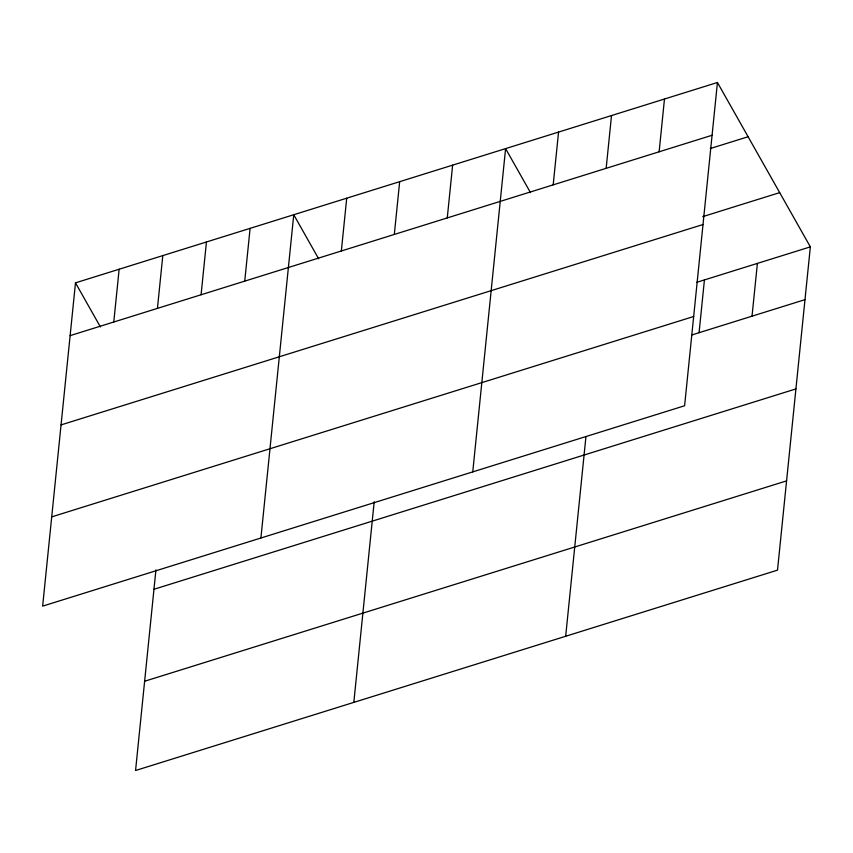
<?xml version="1.0" encoding="UTF-8"?>
<svg xmlns="http://www.w3.org/2000/svg" width="853" height="853" viewBox="0 0 853 853"><rect width="100%" height="100%" fill="white"/><g stroke="black" fill="none" stroke-linecap="round" stroke-linejoin="round"><path stroke-width="1.28" d="M75.49 282.855L42.65 606.131L684.607 405.761L717.437 82.496L75.49 282.855L100.398 326.934M113.78 322.007L119.143 269.228M157.432 308.381L162.795 255.601M155.939 569.868L135.563 770.504L777.51 570.145L810.35 246.869L717.437 82.496M201.084 294.754L206.447 241.985M244.736 281.127L250.1 228.359M260.911 538.008L293.752 214.732L318.659 258.811M341.349 250.974L346.713 198.205M394.31 234.447L399.673 181.668M353.824 702.382L374.2 501.745M447.271 217.92L452.634 165.141M472.754 471.89L505.594 148.614L530.513 192.682M553.192 184.856L558.555 132.076M606.152 168.329L611.516 115.55M565.667 636.263L585.915 436.917M659.124 151.802L664.476 99.023M699.065 332.702L704.429 279.933M752.026 316.175L757.389 263.396M70.127 335.634L712.084 135.264M710.272 148.539L748.102 136.736M702.765 216.63L779.695 192.629M61.064 424.901L703.011 224.531M696.858 282.29L810.35 246.869M51.713 516.865L693.67 316.506M691.506 335.069L804.987 299.648M153.966 589.274L795.924 388.915M144.626 681.248L786.583 480.879"/></g></svg>
